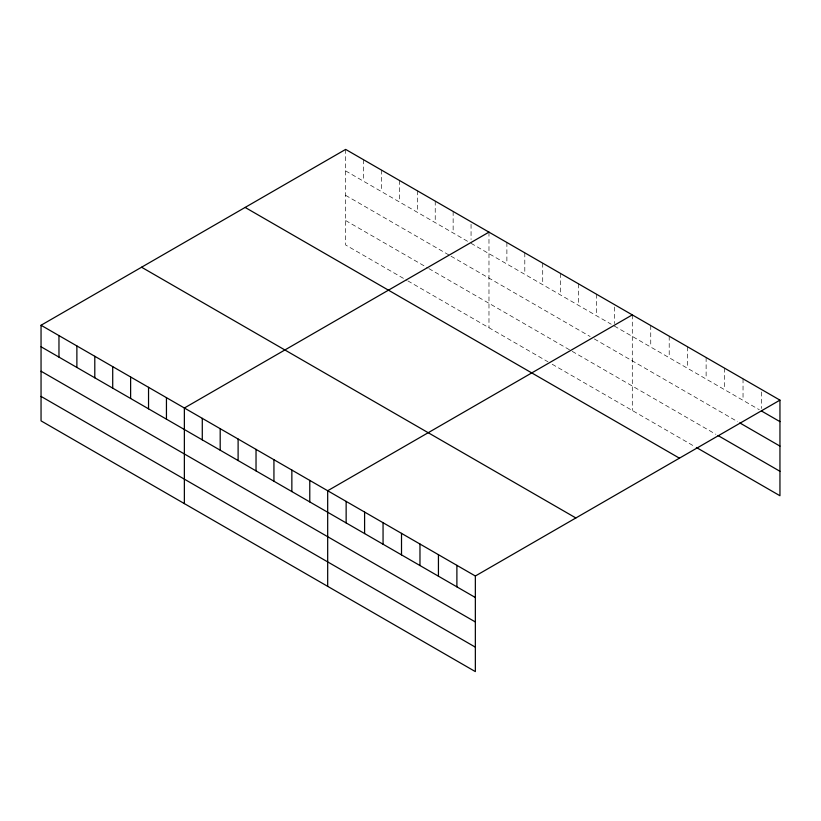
<?xml version="1.0" encoding="UTF-8"?>
<svg xmlns="http://www.w3.org/2000/svg" width="821" height="821" viewBox="0 0 821 821"><rect width="100%" height="100%" fill="white"/><g stroke="black" fill="none" stroke-linecap="round" stroke-linejoin="round"><path stroke-width="0.62" stroke-dasharray="4.11 3.08" d="M345.651 149.401L345.651 244.997L406.775 280.289M345.651 170.912L468.955 242.092M471.059 243.314L611.214 324.233M614.375 326.06L759.322 409.741M345.651 195.357L449.98 255.598M451.037 256.203L590.135 336.507M594.353 338.95L737.607 421.655M345.651 220.551L427.854 268.005M428.901 268.621L571.17 350.752M572.227 351.357L715.891 434.309M407.832 280.895L547.987 361.815M552.205 364.247L695.264 446.85M761.488 392.007L761.488 408.458M743.036 378.82L743.036 400.34M724.574 368.167L724.574 389.677M706.122 357.515L706.122 379.025M687.659 346.852L687.659 368.372M669.207 336.2L669.207 357.71M650.745 325.537L650.745 347.057M632.293 314.884L632.293 410.49M614.375 307.075L614.375 323.525M596.457 294.195L596.457 315.716M578.548 283.861L578.548 305.371M560.63 273.516L560.63 295.026M542.712 263.172L542.712 284.682M524.804 252.827L524.804 274.337M506.885 242.482L506.885 264.003M488.977 232.138L488.977 327.743M471.059 224.328L471.059 239.516M453.141 211.459L453.141 232.969M435.233 201.114L435.233 222.624M417.314 190.77L417.314 212.28M399.396 180.425L399.396 201.945M381.488 170.08L381.488 191.601M363.57 159.746L363.57 181.256"/><path stroke-width="1.23" d="M41.05 325.26L475.349 576.003L475.349 671.599L41.05 420.865L41.05 325.26L345.651 149.401L779.95 400.135L779.95 495.74L696.352 447.476M488.977 232.138L184.366 408.006L184.366 503.612M632.293 314.884L327.682 490.742L327.682 586.348M475.349 576.003L779.95 400.135M761.488 410.993L779.95 421.645M739.783 422.907L779.95 446.101M718.067 435.561L779.95 471.295M245.14 207.436L679.429 458.169M141.571 267.225L575.86 517.959M41.05 346.77L475.349 597.514M41.05 371.225L475.349 621.959M41.05 396.41L475.349 647.153M456.887 565.341L456.887 586.851M438.435 554.688L438.435 576.198M419.972 544.025L419.972 565.546M401.51 533.373L401.51 554.883M383.058 522.72L383.058 544.231M364.596 512.058L364.596 533.578M346.144 501.405L346.144 522.915M309.774 480.408L309.774 501.918M291.855 470.064L291.855 491.574M273.937 459.719L273.937 481.229M256.029 449.374L256.029 470.885M238.111 439.03L238.111 460.55M220.192 428.685L220.192 450.206M202.284 418.351L202.284 439.861M166.447 397.662L166.447 419.172M148.539 387.317L148.539 408.827M130.621 376.972L130.621 398.493M112.713 366.628L112.713 388.148M94.795 356.293L94.795 377.804M76.876 345.949L76.876 367.459M58.968 335.604L58.968 357.114"/></g></svg>
